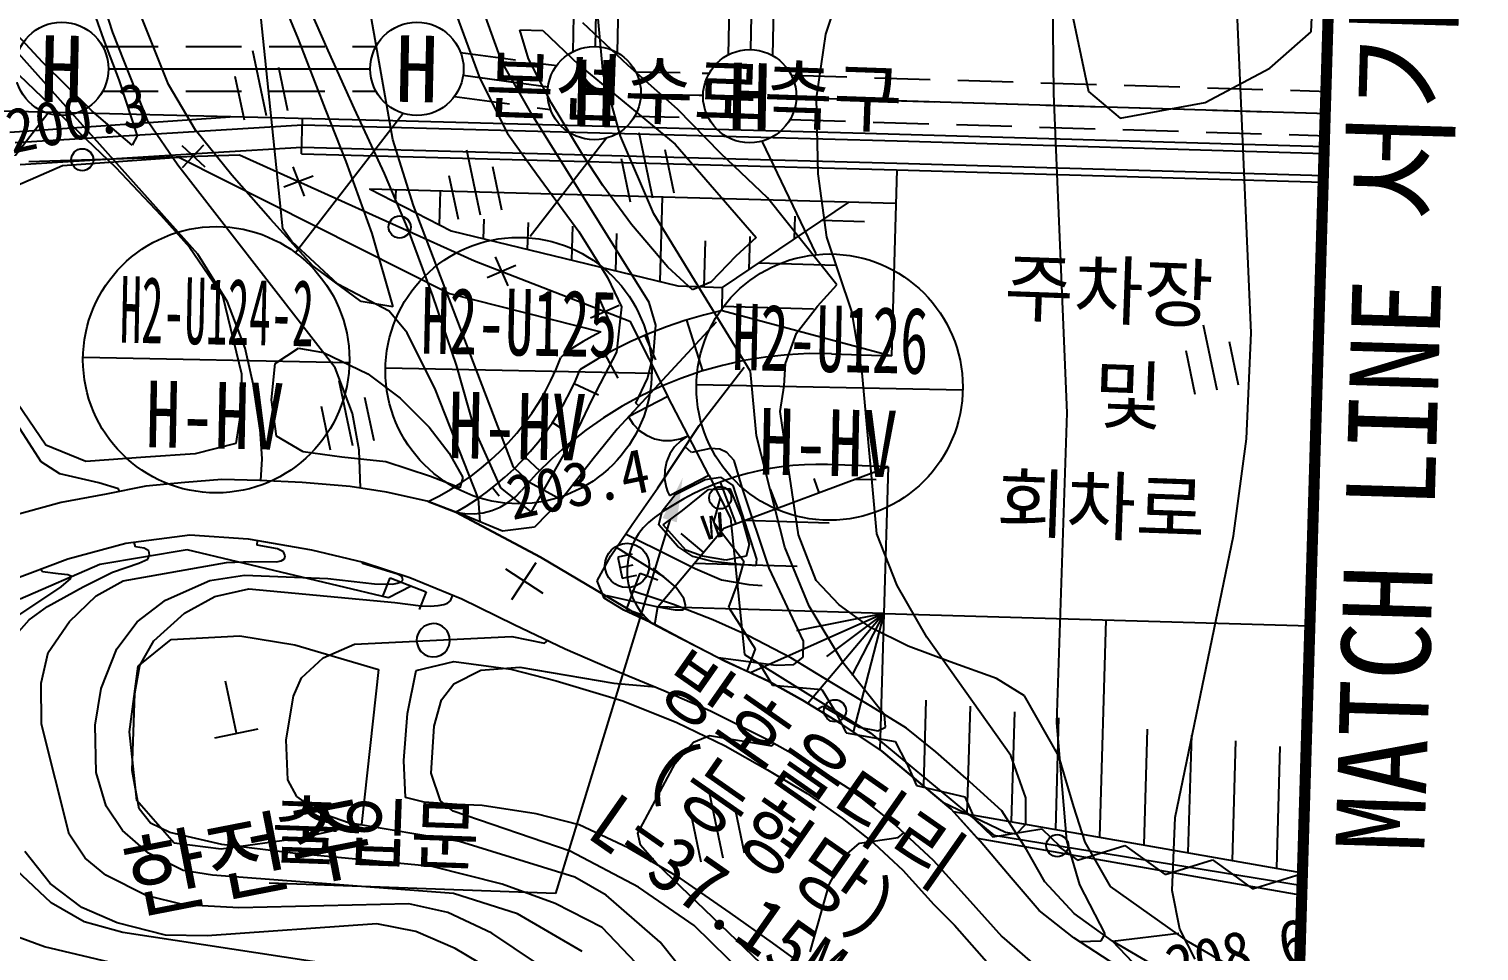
# Model space of a CAD drawing. Header units: millimetres. Extents: x 13158 to 13954, y 1103 to 1807.
# Drawn here: x 13839 to 13904.4, y 1426.3 to 1467.9 of the extents above; entities that cross this region are included whole.
import ezdxf
from ezdxf.enums import TextEntityAlignment as Align
from ezdxf.xclip import XClip

# ---------------------------------------------------------------- set-up
doc = ezdxf.new("R2010")
doc.units = ezdxf.units.MM
doc.header["$LTSCALE"] = 10
doc.header["$MEASUREMENT"] = 0
doc.header["$XCLIPFRAME"] = 2
doc.linetypes.add('A-CENTR01', pattern=[2, 1.25, -0.25, 0.25, -0.25])
doc.linetypes.add('HIDDEN', pattern=[0.375, 0.25, -0.125])
for name, color, linetype in [('TN-MACL', 6, 'A-CENTR01'), ('TN-TABL-LIN1', 4, 'Continuous'), ('TZ-BASE', 253, 'Continuous'), ('TZ-CABL', 4, 'Continuous')]:
    doc.layers.add(name, color=color, linetype=linetype)
doc.layers.add('TX-PAPR', color=2, linetype='Continuous', plot=False)
doc.styles.add('HANA', font='GulimChe.ttf')
doc.styles.get("Standard").update_dxf_attribs({"font": 'GulimChe.ttf'})
doc.linetypes.add('XXO_LINE', pattern='A,2.5,["X",Standard,S=1,R=0,X=-1,Y=-0.5],5,["X",Standard,S=1,R=0,X=-1,Y=-0.5],5,-0.5,[133,GulimChe.ttf,S=0.5,R=0,X=-0.5,Y=0],-0.5,2.5', length=16)
doc.linetypes.add('ZIGZAG', pattern='A,0.0001,-0.2,[131,ltypeshp.shx,S=0.2,R=0,X=-0.2,Y=0],-0.4,[131,ltypeshp.shx,S=0.2,R=180,X=0.2,Y=0],-0.2', length=0.8001)

# ---------------------------------------------------------------- blocks, each defined once
blk = doc.blocks.new('JD-SFSG5YJF567')
at = {"layer": 'TZ-BASE'}
for p, q in [((577.255, -1.923, -48), (582.156, 12.925, -48)), ((545.135, -1.841, -53), (541.919, 8.319, -53)), ((562.654, -3.166, -50), (560.33, 3.369, -50)), ((557.756, -6.662, -51), (556.042, 2.962, -51)), ((543.306, 1.814, -53.38), (544.722, -2.16, -53.38)), ((548.971, -11.835, -54), (537.694, 0.782, -54)), ((554.833, -2.65, -50.976), (553.33, 0.787, -50.976)), ((560.041, 0.533, -50.976), (561.67, -3.92, -50.976)), ((587.522, -4.609, -47), (587.47, 0.209, -47)), ((596.409, -15.375, -46), (595.726, 0.176, -46)), ((552.72, -0.275, -51.875), (553.49, -2.142, -51.875)), ((599.109, -1.818, -45.954), (599.182, -0.146, -45.954)), ((541.977, -3.174, -53.38), (539.854, -0.925, -53.38)), ((547.641, -4.181, -51.875), (546.387, -1.038, -51.875)), ((552.793, -10.684, -52), (551.767, -0.804, -52)), ((567.219, -3.697, -49), (567.003, -1.209, -49)), ((588.292, -0.727, -45.954), (589.076, -4.503, -45.954)), ((546.729, -5.867, -53), (545.135, -1.841, -53)), ((563.861, -3.029, -48.802), (563.464, -1.718, -48.802)), ((563.464, -1.718, -48.802), (564.509, -1.761, -48.802)), ((564.509, -1.761, -48.802), (566.125, -3.298, -48.802)), ((568.345, -3.331, -48.342), (566.3, -1.403, -48.342)), ((576.837, -4.804, -48), (577.255, -1.923, -48)), ((597.257, -3.45, -45.954), (599.109, -1.818, -45.954)), ((539.462, -2.382, -54.592), (541.933, -4.743, -54.592)), ((544.722, -2.16, -53.38), (545.414, -3.978, -53.38)), ((553.49, -2.142, -51.875), (554.701, -5.301, -51.875)), ((544.208, -5.39, -53.38), (541.977, -3.174, -53.38)), ((551.427, -2.648, -52.125), (552.043, -5.584, -52.125)), ((556.023, -5.283, -50.976), (554.833, -2.65, -50.976)), ((564.03, -5.556, -50), (562.654, -3.166, -50)), ((564.893, -5.021, -48.802), (563.861, -3.029, -48.802)), ((541.908, -21.191, -55), (530.602, -3.623, -55)), ((551.064, -5.79, -52.125), (550.653, -3.832, -52.125)), ((553.022, -5.379, -52.125), (552.611, -3.421, -52.125)), ((566.125, -3.298, -48.802), (570.467, -6.881, -48.802)), ((568.006, -6.513, -49), (567.219, -3.697, -49)), ((570.575, -5.296, -48.342), (568.345, -3.331, -48.342)), ((594.341, -4.995, -45.954), (597.257, -3.45, -45.954)), ((545.414, -3.978, -53.38), (546.235, -6.499, -53.38)), ((548.856, -6.251, -51.875), (547.641, -4.181, -51.875)), ((561.67, -3.92, -50.976), (562.916, -6.391, -50.976)), ((589.076, -4.503, -45.954), (590.508, -5.71, -45.954)), ((541.933, -4.743, -54.592), (545.261, -7.908, -54.592)), ((566.298, -7.338, -48.802), (564.893, -5.021, -48.802)), ((576.903, -8.215, -48), (576.837, -4.804, -48)), ((588.127, -18.983, -47), (587.522, -4.609, -47)), ((590.508, -5.71, -45.954), (594.341, -4.995, -45.954)), ((540.502, -6.338), (550.421, -5.637)), ((546.012, -6.921, -53.38), (544.208, -5.39, -53.38)), ((548.068, -7.824, -53), (546.729, -5.867, -53)), ((553.643, -7.304), (553.683, -5.719, -255)), ((554.701, -5.301, -51.875), (555.64, -7.664, -51.875)), ((557.378, -8.204, -50.976), (556.023, -5.283, -50.976)), ((569.302, -14.009, -50), (564.03, -5.556, -50)), ((572.529, -7.3, -48.342), (570.575, -5.296, -48.342)), ((540.746, -6.801), (553.676, -6.005)), ((546.235, -6.499, -53.38), (546.012, -6.921, -53.38)), ((550.494, -8.272, -51.875), (548.856, -6.251, -51.875)), ((553.676, -6.005), (580.472, -6.73)), ((562.916, -6.391, -50.976), (564.214, -8.216, -50.976)), ((569.501, -10.021, -49), (568.006, -6.513, -49)), ((568.824, -6.352, -49.471), (569.44, -9.288, -49.471)), ((548.244, -6.933), (549.276, -7.9)), ((548.277, -7.932), (549.244, -6.901)), ((549.647, -7.254, -255), (553.651, -7.008, -255)), ((553.651, -7.004), (580.444, -7.73)), ((558.686, -9.643, -51), (557.756, -6.662, -51)), ((561.065, -7.125, -50.913), (561.681, -10.061, -50.913)), ((570.419, -9.083, -49.471), (570.008, -7.126, -49.471)), ((570.467, -6.881, -48.802), (574.109, -11.078, -48.802)), ((580.472, -6.73), (599.691, -7.289)), ((518.578, -18.448), (542.866, -7.834)), ((518.578, -18.448), (542.866, -7.834)), ((540.972, -7.788), (549.647, -7.254)), ((542.866, -7.834), (548.112, -7.463)), ((542.866, -7.834), (548.112, -7.463)), ((555.149, -16.957, -53), (548.068, -7.824, -53)), ((548.112, -7.463), (560.296, -13.607)), ((548.112, -7.463), (560.296, -13.607)), ((553.643, -7.304), (580.436, -8.03)), ((555.64, -7.664, -51.875), (556.801, -10.904, -51.875)), ((567.212, -8.733, -48.802), (566.298, -7.338, -48.802)), ((568.461, -9.494, -49.471), (568.05, -7.536, -49.471)), ((574.632, -9.296, -48.342), (572.529, -7.3, -48.342)), ((580.444, -7.73), (599.661, -8.289)), ((545.261, -7.908, -54.592), (547.307, -10.068, -54.592)), ((552.241, -10.26, -51.875), (550.494, -8.272, -51.875)), ((552.838, -8.802), (554.161, -8.303)), ((553.25, -7.891), (553.749, -9.214)), ((558.451, -10.745, -50.976), (557.378, -8.204, -50.976)), ((560.703, -10.266, -50.913), (560.292, -8.309, -50.913)), ((562.66, -9.855, -50.913), (562.249, -7.898, -50.913)), ((564.214, -8.216, -50.976), (566.121, -10.805, -50.976)), ((577.298, -11.06, -48), (576.903, -8.215, -48)), ((580.451, -8.03, -255), (580.207, -16.416, -255)), ((580.436, -8.03), (599.652, -8.589)), ((556.702, -8.888), (580.394, -9.529)), ((556.702, -8.888, -255), (560.373, -10.788, -255)), ((557.877, -9.496), (557.893, -8.92)), ((559.85, -10.517), (559.892, -8.974)), ((568.495, -10.494, -48.802), (567.212, -8.733, -48.802)), ((563.178, -21.429, -51), (558.686, -9.643, -51)), ((569.785, -13.069), (569.888, -9.245)), ((572.605, -13.334, -179.124), (578.317, -9.473, -234.359)), ((577.751, -13.221, -48.342), (574.632, -9.296, -48.342)), ((580.394, -9.529), (580.408, -9.53)), ((547.307, -10.068, -54.592), (548.595, -11.514, -54.592)), ((554.145, -12.365, -51.875), (552.241, -10.26, -51.875)), ((561.834, -11.142), (561.858, -10.249)), ((563.822, -11.624), (563.854, -10.409)), ((573.86, -17.124, -49), (569.501, -10.021, -49)), ((575.839, -11.148), (575.867, -10.12)), ((578.986, -10.378, -255), (577.061, -10.322, -255)), ((553.205, -11.26, -52), (552.793, -10.684, -52)), ((556.801, -10.904, -51.875), (557.749, -14.211, -51.875)), ((559.551, -13.708, -50.976), (558.451, -10.745, -50.976)), ((560.373, -10.788, -255), (570.582, -13.262, -255)), ((565.809, -12.105), (565.851, -10.57)), ((566.121, -10.805, -50.976), (567.419, -12.881, -50.976)), ((567.797, -12.587), (567.842, -10.908)), ((570.142, -12.412, -48.802), (568.495, -10.494, -48.802)), ((574.109, -11.078, -48.802), (573.201, -11.927, -48.802)), ((573.801, -12.525), (573.841, -11.032)), ((578.424, -14.412, -48), (577.298, -11.06, -48)), ((548.595, -11.514, -54.592), (550.074, -13.69, -54.592)), ((555.265, -13.185, -52), (553.205, -11.26, -52)), ((571.779, -13.305), (571.835, -11.229)), ((550.3, -13.974, -54), (548.971, -11.835, -54)), ((556.322, -13.969, -51.875), (554.145, -12.365, -51.875)), ((561.992, -12.891), (563.286, -12.322)), ((562.354, -11.959), (562.924, -13.254)), ((573.201, -11.927, -48.802), (572.079, -13.093, -48.802)), ((577.707, -12.342, -255), (574.222, -12.24, -255)), ((567.419, -12.881, -50.976), (568.045, -14.212, -50.976)), ((571.253, -13.446, -48.802), (570.142, -12.412, -48.802)), ((550.074, -13.69, -54.592), (550.939, -17.221, -54.592)), ((557.589, -14.405, -52), (555.265, -13.185, -52)), ((560.617, -16.836, -50.976), (559.551, -13.708, -50.976)), ((560.296, -13.607), (567.124, -15.328)), ((560.296, -13.607), (567.124, -15.328)), ((570.582, -13.262, -255), (572.605, -13.334, -255)), ((572.079, -13.093, -48.802), (571.253, -13.446, -48.802)), ((572.59, -14.378, -255), (572.605, -13.334, -179.124)), ((576.877, -14.177, -48.342), (577.751, -13.221, -48.342)), ((551.101, -16.064, -54), (550.3, -13.974, -54)), ((557.749, -14.211, -51.875), (556.322, -13.969, -51.875)), ((566.652, -14.703), (567.947, -14.133)), ((567.015, -13.771), (567.584, -15.065)), ((568.045, -14.212, -50.976), (567.816, -16.248, -50.976)), ((569.595, -15.032, -50), (569.302, -14.009, -50)), ((576.69, -14.313, -255), (572.593, -14.194, -255)), ((575.938, -15.4, -48.342), (576.877, -14.177, -48.342)), ((558.391, -15.374, -52), (557.589, -14.405, -52)), ((572.311, -14.902, -60.565), (567.85, -19.719, -60.565)), ((570.983, -14.804, -255), (571.695, -17.096, -255)), ((572.59, -14.378, -255), (580.207, -16.416, -255)), ((578.882, -17.18, -48), (578.424, -14.412, -48)), ((594.248, -15.01, -44.915), (594.864, -17.946, -44.915)), ((559.678, -17.944, -52), (558.391, -15.374, -52)), ((569.106, -15.492, -255), (569.575, -16.597, -255)), ((569.491, -16.364, -50), (569.595, -15.032, -50)), ((575.428, -16.764, -48.342), (575.938, -15.4, -48.342)), ((596.205, -20.16, -46), (596.409, -15.375, -46)), ((551.708, -18.814, -54), (551.101, -16.064, -54)), ((552.445, -16.756, -51.979), (553.508, -16.067, -51.979)), ((553.508, -16.067, -51.979), (554.624, -16.263, -51.979)), ((554.624, -16.263, -51.979), (556.623, -17.223, -51.979)), ((565.55, -16.249), (565.322, -16.482)), ((565.55, -16.249), (565.322, -16.482)), ((567.816, -16.248, -50.976), (566.719, -18.381, -50.976)), ((577.507, -16.32, -255), (580.207, -16.416, -255)), ((593.885, -18.152, -44.915), (593.474, -16.194, -44.915)), ((595.843, -17.741, -44.915), (595.432, -15.783, -44.915)), ((552.29, -18.401, -51.979), (552.445, -16.756, -51.979)), ((555.94, -19.02, -53), (555.149, -16.957, -53)), ((561.449, -19.755, -50.976), (560.617, -16.836, -50.976)), ((567.308, -16.365, -255), (567.885, -17.417, -255)), ((569.215, -17.439, -50), (569.491, -16.364, -50)), ((571.553, -19.559, -255), (573.575, -16.932, -255)), ((575.368, -17.765, -48.342), (575.428, -16.764, -48.342)), ((550.939, -17.221, -54.592), (550.95, -18.627, -54.592)), ((555.31, -17.519, -53.338), (555.927, -20.455, -53.338)), ((556.623, -17.223, -51.979), (558.084, -18.327, -51.979)), ((566.182, -17.033, -255), (566.185, -17.03, -255)), ((568.687, -18.547, -50), (569.215, -17.439, -50)), ((574.128, -20.019, -49), (573.86, -17.124, -49)), ((579.546, -24.436, -48), (578.882, -17.18, -48)), ((542.12, -20.445, -54.592), (540.585, -18.181, -54.592)), ((561.604, -22.86, -52), (559.678, -17.944, -52)), ((565.912, -17.668, -255), (567.008, -18.17, -255)), ((570.13, -18.242), (568.358, -19.169)), ((571.983, -21.787), (570.13, -18.242)), ((575.189, -18.925, -48.342), (575.368, -17.765, -48.342)), ((550.95, -18.627, -54.592), (550.683, -20.366, -54.592)), ((551.861, -21.061, -54), (551.708, -18.814, -54)), ((552.513, -20.034, -51.979), (552.29, -18.401, -51.979)), ((554.948, -20.66, -53.338), (554.537, -18.703, -53.338)), ((556.905, -20.249, -53.338), (556.494, -18.292, -53.338)), ((558.084, -18.327, -51.979), (559.383, -19.629, -51.979)), ((566.719, -18.381, -50.976), (566.09, -19.672, -50.976)), ((568.823, -18.668, -50), (568.687, -18.547, -50)), ((575.445, -20.665, -48.342), (575.189, -18.925, -48.342)), ((556.236, -20.66, -53), (555.94, -19.02, -53)), ((564.941, -19.414, -255), (565.466, -19.763, -255)), ((569.688, -22.364, -255), (571.553, -19.559, -255)), ((587.655, -32.946, -47), (588.127, -18.983, -47)), ((553.714, -20.739, -51.979), (552.513, -20.034, -51.979)), ((559.383, -19.629, -51.979), (560.294, -20.794, -51.979)), ((562.619, -22.368, -50.976), (561.449, -19.755, -50.976)), ((566.09, -19.672, -50.976), (565.645, -20.496, -50.976)), ((567.85, -19.719, -60.565), (566.776, -21.057, -60.565)), ((575.4, -25.039, -49), (574.128, -20.019, -49)), ((595.613, -24.523, -46), (596.205, -20.16, -46)), ((543.928, -21.179, -54.592), (542.12, -20.445, -54.592)), ((548.842, -20.825, -54.592), (546.606, -20.977, -54.592)), ((550.683, -20.366, -54.592), (548.842, -20.825, -54.592)), ((555.456, -20.987, -51.979), (553.714, -20.739, -51.979)), ((556.286, -22.376, -53), (556.236, -20.66, -53)), ((560.294, -20.794, -51.979), (560.897, -21.891, -51.979)), ((565.645, -20.496, -50.976), (563.979, -23.443, -50.976)), ((571.199, -20.774, -50), (570.914, -20.521, -50)), ((571.709, -20.667, -50), (571.199, -20.774, -50)), ((572.064, -20.593, -50), (571.709, -20.667, -50)), ((572.471, -20.626, -50), (572.064, -20.593, -50)), ((572.796, -20.765, -50), (572.471, -20.626, -50)), ((573.124, -21.125, -50), (572.796, -20.765, -50)), ((576.014, -24.487, -48.342), (575.445, -20.665, -48.342)), ((542.749, -21.734, -55), (541.908, -21.191, -55)), ((546.606, -20.977, -54.592), (543.928, -21.179, -54.592)), ((551.807, -22.038, -54), (551.861, -21.061, -54)), ((557.431, -21.189, -51.979), (555.456, -20.987, -51.979)), ((559.453, -21.857, -51.979), (557.431, -21.189, -51.979)), ((563.906, -22.121, -51), (563.178, -21.429, -51)), ((563.708, -20.987, -255), (564.36, -21.587, -255)), ((566.776, -21.057, -60.565), (565.325, -22.91, -60.565)), ((572.662, -24.182, -255), (580.062, -21.414, -255)), ((573.485, -22.353, -50), (573.124, -21.125, -50)), ((580.062, -21.414, -255), (577.329, -21.317, -255)), ((580.062, -21.414, -255), (579.87, -28.022, -255)), ((544.503, -22.13, -55), (542.749, -21.734, -55)), ((545.4, -22.403, -55), (544.503, -22.13, -55)), ((548.38, -22.116, -60.565), (546.626, -22.288, -60.565)), ((550.049, -21.98, -60.565), (548.38, -22.116, -60.565)), ((551.764, -22.036, -60.565), (550.049, -21.98, -60.565)), ((553.664, -22.128, -60.565), (551.764, -22.036, -60.565)), ((555.832, -22.305, -60.565), (553.664, -22.128, -60.565)), ((560.774, -22.363, -51.979), (559.453, -21.857, -51.979)), ((560.897, -21.891, -51.979), (560.774, -22.363, -51.979)), ((565.325, -22.91, -51), (563.906, -22.121, -51)), ((570.211, -22.714), (571.983, -21.787)), ((570.46, -22.661, -51), (571.819, -21.981, -51)), ((571.819, -21.981, -51), (572.504, -21.884, -51)), ((572.492, -22.106, -255), (573.194, -23.983, -255)), ((572.504, -21.884, -51), (573.063, -22.251, -51)), ((576.704, -21.949, -255), (576.941, -22.582, -255)), ((579.518, -22.009, -255), (578.547, -21.981, -255)), ((544.835, -22.646, -60.565), (542.812, -23.026, -60.565)), ((546.626, -22.288, -60.565), (544.835, -22.646, -60.565)), ((545.435, -22.526, -55), (545.4, -22.403, -55)), ((557.467, -22.563, -60.565), (555.832, -22.305, -60.565)), ((559.3, -22.965, -60.565), (557.467, -22.563, -60.565)), ((562.243, -22.346, -255), (562.538, -22.719, -255)), ((563.979, -23.443, -50.976), (562.619, -22.368, -50.976)), ((568.527, -24.01, -255), (569.688, -22.364, -255)), ((569.874, -23.41, -51), (570.46, -22.661, -51)), ((570.799, -23.39, -51.248), (571.967, -22.438, -51.248)), ((571.967, -22.438, -51.248), (572.935, -22.391, -51.248)), ((572.495, -22.812), (572.195, -23.889)), ((572.935, -22.391, -51.248), (573.46, -23.67, -51.248)), ((573.063, -22.251, -51), (574.123, -25.57, -51)), ((574.697, -25.988, -50), (573.485, -22.353, -50)), ((574.744, -22.418, -255), (575.068, -23.282, -255)), ((542.812, -23.026, -60.565), (540.344, -23.706, -60.565)), ((561.029, -23.63, -60.565), (559.3, -22.965, -60.565)), ((559.335, -22.979), (560.584, -23.459)), ((559.335, -22.979), (560.584, -23.459)), ((560.584, -23.459), (564.393, -25.49)), ((560.584, -23.459), (564.393, -25.49)), ((564.393, -25.49, -255), (560.584, -23.459, -255)), ((561.686, -23.899, -52), (561.604, -22.86, -52)), ((565.325, -22.91, -60.565), (564.134, -24.134, -60.565)), ((569.73, -24.026, -51), (569.874, -23.41, -51)), ((569.928, -24.033, -51.248), (570.799, -23.39, -51.248)), ((562.693, -24.311, -60.565), (561.029, -23.63, -60.565)), ((564.134, -24.134, -60.565), (562.693, -24.311, -60.565)), ((570.219, -23.82), (565.082, -40.643)), ((567.574, -25.422, -255), (568.527, -24.01, -255)), ((570.58, -25.001, -51), (569.73, -24.026, -51)), ((570.948, -25.164, -51.248), (569.928, -24.033, -51.248)), ((572.195, -23.889), (573.557, -25.662)), ((573.46, -23.67, -51.248), (573.799, -24.914, -51.248)), ((577.399, -23.948, -255), (573.584, -23.837, -255)), ((545.725, -24.857, -38.01), (548.607, -24.484, -38.01)), ((546.159, -25.019, -55), (546.098, -24.809, -55)), ((548.607, -24.484, -38.01), (551.236, -24.656, -38.01)), ((551.236, -24.656, -38.01), (554.088, -25.162, -38.01)), ((551.646, -24.944, -54), (551.658, -24.731, -54)), ((568.235, -24.442, -50.474), (570.315, -25.469, -50.474)), ((569.688, -27.726, -255), (572.662, -24.182, -255)), ((570.726, -24.426, -255), (571.742, -25.279, -255)), ((576.812, -26.544, -48.342), (576.014, -24.487, -48.342)), ((580.458, -26.764, -48), (579.546, -24.436, -48)), ((592.991, -37.225, -46), (595.613, -24.523, -46)), ((543.108, -25.567, -38.01), (545.725, -24.857, -38.01)), ((548.489, -25.158, -255), (544.555, -25.822, -255)), ((546.544, -25.078, -55), (546.159, -25.019, -55)), ((546.756, -25.197, -55), (546.544, -25.078, -55)), ((546.719, -25.577, -55), (546.793, -25.375, -55)), ((546.793, -25.375, -55), (546.756, -25.197, -55)), ((557.551, -27.323, -255), (548.489, -25.158, -255)), ((552.556, -25.107, -54), (551.646, -24.944, -54)), ((552.823, -25.253, -54), (552.556, -25.107, -54)), ((552.893, -25.424, -54), (552.823, -25.253, -54)), ((552.871, -25.563, -54), (552.893, -25.424, -54)), ((554.088, -25.162, -38.01), (556.414, -25.707, -38.01)), ((566.957, -26.546, -255), (567.574, -25.422, -255)), ((569.956, -26.367, -51), (567.825, -25.049, -51)), ((568.535, -25.353, -50.558), (567.885, -25.49, -50.558)), ((570.315, -25.469, -50.474), (571.362, -25.995, -50.474)), ((571.264, -25.464, -51), (570.58, -25.001, -51)), ((571.701, -25.435, -51.248), (570.948, -25.164, -51.248)), ((572.151, -25.688, -51), (571.264, -25.464, -51)), ((572.755, -25.626, -51.248), (571.701, -25.435, -51.248)), ((573.671, -25.449, -51.248), (572.755, -25.626, -51.248)), ((573.799, -24.914, -51.248), (573.671, -25.449, -51.248)), ((576.494, -27.691, -49), (575.4, -25.039, -49)), ((540.49, -26.549, -38.01), (543.108, -25.567, -38.01)), ((544.555, -25.822, -255), (540.968, -27.375, -255)), ((541.966, -26.155, -56), (541.883, -26.026, -56)), ((545.117, -26.17, -55), (546.313, -25.756, -55)), ((545.609, -26.554, -54), (550.26, -25.728, -54)), ((546.313, -25.756, -55), (546.719, -25.577, -55)), ((550.26, -25.728, -54), (551.397, -25.687, -54)), ((551.397, -25.687, -54), (552.51, -25.69, -54)), ((552.51, -25.69, -54), (552.72, -25.645, -54)), ((552.72, -25.645, -54), (552.871, -25.563, -54)), ((556.387, -25.769, -53), (556.385, -25.701, -53)), ((557.954, -26.249, -53), (556.387, -25.769, -53)), ((556.414, -25.707, -38.01), (558.517, -26.403, -38.01)), ((562.824, -26.016, -51.585), (564.499, -27.11, -51.585)), ((563.115, -27.4, -51.585), (564.208, -25.726, -51.585)), ((564.393, -25.49), (569.41, -28.457)), ((564.393, -25.49), (569.41, -28.457)), ((569.41, -28.457, -255), (564.393, -25.49, -255)), ((567.885, -25.49, -50.558), (568.083, -26.432, -50.558)), ((568.553, -25.842, -50.558), (567.984, -25.961, -50.558)), ((569.46, -25.975, -255), (570.456, -26.811, -255)), ((575.962, -25.907, -255), (571.327, -25.773, -255)), ((571.362, -25.995, -50.474), (572.558, -26.511, -50.474)), ((573.091, -25.784, -51), (572.151, -25.688, -51)), ((574.097, -25.883, -51), (573.091, -25.784, -51)), ((573.557, -25.662), (573.256, -26.739)), ((574.123, -25.57, -51), (574.097, -25.883, -51)), ((576.239, -29.268, -50), (574.697, -25.988, -50)), ((542.683, -26.238, -56), (541.966, -26.155, -56)), ((543.113, -26.288, -56), (542.683, -26.238, -56)), ((542.805, -26.819, -56), (543.24, -26.448, -56)), ((543.266, -26.349, -56), (543.113, -26.288, -56)), ((543.24, -26.448, -56), (543.266, -26.349, -56)), ((543.808, -26.818, -55), (545.117, -26.17, -55)), ((544.392, -27.224, -54), (545.609, -26.554, -54)), ((547.514, -27.43, -53), (549.513, -26.532, -53)), ((549.513, -26.532, -53), (551.067, -26.292, -53)), ((551.067, -26.292, -53), (554.828, -26.45, -53)), ((554.828, -26.45, -53), (556.917, -26.686, -53)), ((556.917, -26.686, -53), (557.745, -26.697, -53)), ((557.318, -27.216, -255), (557.629, -26.421, -255)), ((557.629, -26.421, -255), (559.251, -27.055, -255)), ((557.745, -26.697, -53), (557.939, -26.657, -53)), ((557.939, -26.657, -53), (558.129, -26.6, -53)), ((558.107, -26.335, -53), (557.954, -26.249, -53)), ((558.179, -26.438, -53), (558.107, -26.335, -53)), ((558.129, -26.6, -53), (558.196, -26.518, -53)), ((558.196, -26.518, -53), (558.179, -26.438, -53)), ((558.517, -26.403, -38.01), (560.85, -27.37, -38.01)), ((567.271, -27.327, -255), (566.957, -26.546, -255)), ((568.083, -26.432, -50.558), (568.733, -26.296, -50.558)), ((568.281, -27.84, -255), (568.887, -26.206, -255)), ((568.887, -26.206, -255), (569.687, -26.503, -255)), ((570.506, -26.858, -51), (569.956, -26.367, -51)), ((572.558, -26.511, -50.474), (573.778, -26.716, -50.474)), ((573.261, -26.688), (572.868, -27.734)), ((573.778, -26.716, -50.474), (574.382, -26.765, -50.474)), ((577.856, -27.636, -48.342), (576.812, -26.544, -48.342)), ((581.797, -29.087, -48), (580.458, -26.764, -48)), ((540.456, -28.408, -56), (542.805, -26.819, -56)), ((542.2, -27.715, -55), (543.808, -26.818, -55)), ((543.191, -28.381, -54), (544.392, -27.224, -54)), ((548.366, -28.017, -52), (549.731, -27.259, -52)), ((549.731, -27.259, -52), (551.262, -26.917, -52)), ((551.262, -26.917, -52), (557.843, -27.522, -52)), ((558.58, -26.793, -255), (557.551, -27.323, -255)), ((559.251, -27.055, -255), (558.94, -27.85, -255)), ((560.347, -27.449, -52), (560.382, -27.374, -52)), ((560.382, -27.374, -52), (560.45, -27.204, -52)), ((560.85, -27.37, -38.01), (563.21, -28.526, -38.01)), ((567.264, -27.308, -51), (567.382, -27.217, -51)), ((568.149, -27.88, -255), (567.271, -27.327, -255)), ((567.382, -27.217, -51), (569.681, -27.727, -51)), ((570.391, -27.615, -255), (568.513, -27, -255)), ((570.86, -27.346, -51), (570.506, -26.858, -51)), ((570.937, -27.641, -51), (570.86, -27.346, -51)), ((541.372, -28.318, -55), (542.2, -27.715, -55)), ((546.234, -28.4, -53), (547.514, -27.43, -53)), ((546.992, -29.263, -52), (548.366, -28.017, -52)), ((557.843, -27.522, -52), (559.013, -27.678, -52)), ((559.013, -27.678, -52), (559.437, -27.69, -52)), ((559.437, -27.69, -52), (559.786, -27.668, -52)), ((559.786, -27.668, -52), (560.044, -27.613, -52)), ((560.044, -27.613, -52), (560.218, -27.56, -52)), ((560.218, -27.56, -52), (560.347, -27.449, -52)), ((569.544, -28.518, -255), (568.149, -27.88, -255)), ((569.082, -28.136, -255), (568.281, -27.84, -255)), ((569.544, -28.518, -255), (569.688, -27.726, -255)), ((569.681, -27.727, -51), (570.464, -27.859, -51)), ((579.87, -28.022, -255), (569.688, -27.726, -255)), ((572.159, -28.303, -255), (570.391, -27.615, -255)), ((570.464, -27.859, -51), (570.791, -27.864, -51)), ((570.791, -27.864, -51), (570.921, -27.778, -51)), ((570.921, -27.778, -51), (570.937, -27.641, -51)), ((572.868, -27.734), (574.07, -29.62)), ((579.87, -28.022, -255), (573.866, -30.701, -255)), ((579.87, -28.022, -255), (575.927, -28.802, -255)), ((579.87, -28.022, -255), (576.439, -32.076, -255)), ((578.056, -30.296, -49), (576.494, -27.691, -49)), ((579.87, -28.022, -255), (577.286, -29.962, -255)), ((579.261, -28.652, -48.342), (577.856, -27.636, -48.342)), ((579.87, -28.022, -255), (578.425, -30.812, -255)), ((579.87, -28.022, -255), (578.486, -33.366, -255)), ((579.87, -28.022, -255), (579.691, -34.173, -255)), ((579.87, -28.022, -255), (599.052, -28.58, -255)), ((539.866, -30.003, -55), (541.372, -28.318, -55)), ((542.231, -29.787, -54), (543.191, -28.381, -54)), ((545.32, -29.619, -53), (546.234, -28.4, -53)), ((563.21, -28.526, -38.01), (565.512, -29.616, -38.01)), ((569.41, -28.457), (570.338, -28.94)), ((569.41, -28.457), (570.338, -28.94)), ((571.133, -29.361, -255), (569.544, -28.518, -255)), ((573.737, -29.019, -255), (572.159, -28.303, -255)), ((580.953, -29.503, -48.342), (579.261, -28.652, -48.342)), ((589.866, -28.313, -255), (589.581, -38.101, -255)), ((546.279, -30.397, -50.845), (547.761, -29.196, -50.845)), ((546.358, -30.371, -52), (546.992, -29.263, -52)), ((547.761, -29.196, -50.845), (550.858, -29.03, -50.845)), ((550.858, -29.03, -50.845), (553.341, -29.442, -50.845)), ((556.029, -29.4, -51), (563.116, -29.066, -51)), ((563.116, -29.066, -51), (564.588, -29.359, -51)), ((564.588, -29.359, -51), (564.733, -29.247, -51)), ((570.338, -28.94), (572.396, -30.014)), ((570.338, -28.94), (572.396, -30.014)), ((572.722, -30.183, -255), (571.133, -29.361, -255)), ((575.669, -30.016, -255), (573.737, -29.019, -255)), ((576.23, -29.995, -50), (576.239, -29.268, -50)), ((585.582, -34.423, -48), (581.797, -29.087, -48)), ((541.913, -31.16, -54), (542.231, -29.787, -54)), ((544.606, -31.405, -53), (545.32, -29.619, -53)), ((553.341, -29.442, -50.845), (557.11, -30.546, -50.845)), ((553.642, -30.923, -51), (554.617, -30.02, -51)), ((554.617, -30.02, -51), (556.029, -29.4, -51)), ((565.512, -29.616, -38.01), (567.517, -30.492, -38.01)), ((572.396, -30.014), (574.663, -31.074)), ((572.396, -30.014), (574.663, -31.074)), ((572.396, -30.014, -50), (575.017, -30.351, -50)), ((574.07, -29.62), (573.676, -30.666)), ((577.447, -31.105, -255), (575.669, -30.016, -255)), ((575.81, -30.324, -50), (576.23, -29.995, -50)), ((582.846, -30.202, -48.342), (580.953, -29.503, -48.342)), ((545.891, -33.365, -50.845), (546.279, -30.397, -50.845)), ((546.133, -31.63, -52), (546.358, -30.371, -52)), ((557.11, -30.546, -50.845), (556.331, -37.529, -50.845)), ((558.415, -32.531, -47.318), (558.803, -30.591, -47.318)), ((558.803, -30.591, -47.318), (560.494, -30.184, -47.318)), ((560.494, -30.184, -47.318), (563.065, -30.54, -47.318)), ((560.502, -31.193, -50), (561.719, -30.579, -50)), ((561.719, -30.579, -50), (563.472, -30.437, -50)), ((563.065, -30.54, -47.318), (565.099, -31.063, -47.318)), ((563.472, -30.437, -50), (567.696, -31.16, -50)), ((567.517, -30.492, -38.01), (569.952, -31.488, -38.01)), ((574.663, -31.074, -255), (572.722, -30.183, -255)), ((574.268, -30.296), (574.853, -31.249)), ((575.017, -30.351, -50), (575.81, -30.324, -50)), ((579.889, -32.586, -49), (578.056, -30.296, -49)), ((584.945, -30.96, -48.342), (582.846, -30.202, -48.342)), ((541.932, -33.011, -54), (541.913, -31.16, -54)), ((550.71, -33.422, -50.03), (550.217, -31.073, -50.03)), ((553.28, -31.743, -51), (553.642, -30.923, -51)), ((559.937, -31.916, -50), (560.502, -31.193, -50)), ((565.099, -31.063, -47.318), (568.108, -31.958, -47.318)), ((567.696, -31.16, -50), (569.58, -31.335, -50)), ((574.663, -31.074), (576.207, -31.934)), ((574.663, -31.074), (576.207, -31.934)), ((576.207, -31.934, -255), (574.663, -31.074, -255)), ((574.853, -31.249), (577.079, -31.456)), ((579.286, -32.198, -255), (577.447, -31.105, -255)), ((586.203, -31.735, -48.342), (584.945, -30.96, -48.342)), ((544.34, -33.057, -53), (544.606, -31.405, -53)), ((546.004, -35.103, -52), (546.133, -31.63, -52)), ((552.951, -33.717, -51), (553.28, -31.743, -51)), ((559.607, -33.1, -50), (559.937, -31.916, -50)), ((568.108, -31.958, -47.318), (570.545, -32.933, -47.318)), ((569.952, -31.488, -38.01), (572.058, -32.414, -38.01)), ((576.207, -31.934), (577.866, -32.95)), ((576.207, -31.934), (577.866, -32.95)), ((577.866, -32.95, -255), (576.207, -31.934, -255)), ((577.079, -31.456), (577.664, -32.409)), ((581.757, -31.938, -255), (581.645, -35.795, -255)), ((587.742, -34.46, -48.342), (586.203, -31.735, -48.342)), ((558.241, -34.656, -47.318), (558.415, -32.531, -47.318)), ((572.058, -32.414, -38.01), (574.535, -33.665, -38.01)), ((576.858, -32.333, -49), (577.117, -32.204, -49)), ((577.117, -32.204, -49), (578.746, -33.141, -49)), ((577.664, -32.409), (578.171, -33.406)), ((580.884, -33.188, -255), (579.286, -32.198, -255)), ((579.938, -33.144, -49), (579.889, -32.586, -49)), ((583.75, -32.199, -255), (583.609, -37.05, -255)), ((585.743, -32.459, -255), (585.6, -37.401, -255)), ((543.179, -37.963, -54), (541.932, -33.011, -54)), ((544.385, -35.184, -53), (544.34, -33.057, -53)), ((549.732, -33.627, -50.03), (551.689, -33.216, -50.03)), ((559.481, -35.216, -50), (559.607, -33.1, -50)), ((570.545, -32.933, -47.318), (572.724, -33.991, -47.318)), ((577.866, -32.95), (579.755, -34.216)), ((577.866, -32.95), (579.755, -34.216)), ((579.755, -34.216, -255), (577.866, -32.95, -255)), ((578.746, -33.141, -49), (579.592, -33.306, -49)), ((579.592, -33.306, -49), (579.938, -33.144, -49)), ((582.201, -34.26, -255), (580.884, -33.188, -255)), ((587.737, -32.72, -255), (587.59, -37.751, -255)), ((588.111, -38.261, -47), (587.655, -32.946, -47)), ((591.723, -33.241, -255), (591.572, -38.451, -255)), ((546.226, -36.454, -50.845), (545.891, -33.365, -50.845)), ((553.013, -35.516, -51), (552.951, -33.717, -51)), ((570.461, -34.784, -49), (571.29, -33.817, -49)), ((571.29, -33.817, -49), (572.016, -33.528, -49)), ((572.016, -33.528, -49), (574.827, -33.982, -49)), ((574.535, -33.665, -38.01), (576.441, -34.722, -38.01)), ((574.827, -33.982, -49), (574.94, -33.889, -49)), ((578.171, -33.406), (580.374, -33.791)), ((580.374, -33.791), (580.88, -34.787)), ((593.716, -33.502, -255), (593.562, -38.801, -255)), ((595.71, -33.763, -255), (595.553, -39.152, -255)), ((572.724, -33.991, -47.318), (574.628, -35.069, -47.318)), ((579.755, -34.216), (582.896, -36.842)), ((579.755, -34.216), (582.896, -36.842)), ((582.896, -36.842, -255), (579.755, -34.216, -255)), ((583.571, -35.463, -255), (582.201, -34.26, -255)), ((586.267, -36.329, -48), (585.582, -34.423, -48)), ((588.416, -36.739, -48.342), (587.742, -34.46, -48.342)), ((597.703, -34.024, -255), (597.543, -39.502, -255)), ((544.834, -36.708, -53), (544.385, -35.184, -53)), ((546.324, -36.828, -52), (546.004, -35.103, -52)), ((558.315, -36.318, -47.318), (558.241, -34.656, -47.318)), ((559.892, -36.473, -50), (559.481, -35.216, -50)), ((568.781, -37.919, -49), (570.461, -34.784, -49)), ((574.628, -35.069, -47.318), (576.407, -36.137, -47.318)), ((576.441, -34.722, -38.01), (578.454, -36.019, -38.01)), ((580.892, -34.756), (581.341, -35.779)), ((553.431, -36.269, -51), (553.013, -35.516, -51)), ((581.341, -35.779), (583.518, -36.289)), ((585.173, -36.914, -255), (583.571, -35.463, -255)), ((547.894, -38.373, -50.845), (546.226, -36.454, -50.845)), ((554.467, -37.012, -51), (553.431, -36.269, -51)), ((559.158, -36.534, -47.318), (558.315, -36.318, -47.318)), ((560.639, -36.634, -47.318), (559.158, -36.534, -47.318)), ((560.473, -36.931, -50), (559.892, -36.473, -50)), ((571.999, -36.096, -48.51), (572.615, -39.032, -48.51)), ((576.407, -36.137, -47.318), (577.994, -37.252, -47.318)), ((578.454, -36.019, -38.01), (580.384, -37.56, -38.01)), ((582.517, -36.525, -48), (582.523, -36.522, -48)), ((582.523, -36.522, -48), (585.344, -37.883, -48)), ((583.518, -36.289), (583.967, -37.313)), ((586.263, -37.525, -48), (586.267, -36.329, -48)), ((545.578, -37.806, -53), (544.834, -36.708, -53)), ((546.84, -37.477, -52), (546.324, -36.828, -52)), ((555.759, -37.465, -51), (554.467, -37.012, -51)), ((565.731, -38.728, -50), (560.473, -36.931, -50)), ((561.767, -36.684, -47.318), (560.639, -36.634, -47.318)), ((564.212, -37.051, -47.318), (561.767, -36.684, -47.318)), ((566.143, -37.543, -47.318), (564.212, -37.051, -47.318)), ((573.594, -38.826, -48.51), (573.183, -36.869, -48.51)), ((582.896, -36.842), (584.075, -38.148)), ((582.896, -36.842), (584.075, -38.148)), ((584.204, -38.291, -255), (582.896, -36.842, -255)), ((582.986, -36.941, -255), (598.718, -39.709, -255)), ((586.289, -38.662, -255), (585.173, -36.914, -255)), ((588.936, -38.333, -48.342), (588.416, -36.739, -48.342)), ((592.847, -40.509, -46), (592.991, -37.225, -46)), ((546.744, -38.818, -53), (545.578, -37.806, -53)), ((547.704, -37.889, -52), (546.84, -37.477, -52)), ((556.331, -37.529, -50.845), (553.511, -38.159, -50.845)), ((560.749, -38.298, -51), (555.759, -37.465, -51)), ((568.343, -38.582, -47.318), (566.143, -37.543, -47.318)), ((571.636, -39.237, -48.51), (571.225, -37.28, -48.51)), ((577.994, -37.252, -47.318), (579.432, -38.397, -47.318)), ((580.384, -37.56, -38.01), (582.079, -39.145, -38.01)), ((583.967, -37.313), (584.773, -38.088)), ((584.773, -38.088), (586.98, -37.728)), ((585.837, -37.948, -48), (586.263, -37.525, -48)), ((586.98, -37.728), (587.786, -38.503)), ((543.887, -39.046, -54), (543.179, -37.963, -54)), ((550.046, -38.437, -52), (547.704, -37.889, -52)), ((550.011, -38.65, -50.845), (547.894, -38.373, -50.845)), ((553.511, -38.159, -50.845), (550.011, -38.65, -50.845)), ((553.246, -38.82, -52), (550.046, -38.437, -52)), ((565.944, -39.904, -51), (560.749, -38.298, -51)), ((568.903, -38.468, -49), (568.781, -37.919, -49)), ((569.645, -39.303, -49), (568.903, -38.468, -49)), ((578.092, -38.961, -48), (578.773, -38.377, -48)), ((578.773, -38.377, -48), (580.514, -38.121, -48)), ((579.432, -38.397, -47.318), (580.718, -39.592, -47.318)), ((580.514, -38.121, -48), (580.76, -37.911, -48)), ((584.075, -38.148), (598.688, -40.719)), ((584.075, -38.148), (598.688, -40.719)), ((585.6, -39.935, -255), (584.204, -38.291, -255)), ((585.344, -37.883, -48), (585.837, -37.948, -48)), ((587.675, -38.485), (588.581, -39.14)), ((588.689, -40.259, -47), (588.111, -38.261, -47)), ((588.581, -39.14), (590.716, -38.476)), ((590.074, -40.334, -48.342), (588.936, -38.333, -48.342)), ((590.716, -38.476), (591.622, -39.13)), ((542.319, -40.189, -55), (541.172, -38.744, -55)), ((544.824, -39.814, -54), (543.887, -39.046, -54)), ((548.303, -39.606, -53), (546.744, -38.818, -53)), ((559.516, -39.422, -52), (553.246, -38.82, -52)), ((568.808, -40.354, -50), (565.731, -38.728, -50)), ((570.686, -39.948, -47.318), (568.343, -38.582, -47.318)), ((577.401, -40.242, -48), (578.092, -38.961, -48)), ((582.079, -39.145, -38.01), (583.619, -40.844, -38.01)), ((587.113, -40.113, -255), (586.289, -38.662, -255)), ((591.622, -39.13), (592.529, -39.785)), ((592.529, -39.785), (594.664, -39.121)), ((594.664, -39.121), (595.57, -39.775)), ((542.359, -41.065, -56), (540.792, -39.598, -56)), ((546.638, -40.732, -54), (544.824, -39.814, -54)), ((549.631, -39.82, -53), (548.303, -39.606, -53)), ((560.475, -40.65, -53), (549.631, -39.82, -53)), ((562.678, -40.228, -52), (559.516, -39.422, -52)), ((575.04, -44.491, -49), (569.645, -39.303, -49)), ((580.718, -39.592, -47.318), (582.123, -41.132, -47.318)), ((595.57, -39.775), (596.476, -40.43)), ((596.476, -40.43), (598.611, -39.766)), ((598.611, -39.766), (598.714, -39.84)), ((543.737, -41.27, -55), (542.319, -40.189, -55)), ((565.082, -40.643), (552.183, -40.184)), ((565.065, -41.092, -52), (562.678, -40.228, -52)), ((567.354, -40.712, -51), (565.944, -39.904, -51)), ((571.324, -42.091, -50), (568.808, -40.354, -50)), ((572.949, -41.517, -47.318), (570.686, -39.948, -47.318)), ((576.543, -43.271, -48), (577.401, -40.242, -48)), ((586.866, -41.402, -255), (585.6, -39.935, -255)), ((588.443, -41.542, -255), (587.113, -40.113, -255)), ((589.831, -42.455, -47), (588.689, -40.259, -47)), ((593.583, -42.821, -48.342), (590.074, -40.334, -48.342)), ((543.853, -41.914, -56), (542.359, -41.065, -56)), ((548.335, -41.159, -54), (546.638, -40.732, -54)), ((558.469, -41.115, -54), (550.81, -41.282, -54)), ((560.227, -41.493, -54), (558.469, -41.115, -54)), ((563.368, -41.557, -53), (560.475, -40.65, -53)), ((567.181, -42.17, -52), (565.065, -41.092, -52)), ((569.792, -42.84, -51), (567.354, -40.712, -51)), ((582.123, -41.132, -47.318), (583.053, -42.068, -47.318)), ((583.619, -40.844, -38.01), (585.175, -42.585, -38.01)), ((593.202, -42.257, -46), (592.847, -40.509, -46)), ((545.326, -41.962, -55), (543.737, -41.27, -55)), ((550.81, -41.282, -54), (548.335, -41.159, -54)), ((562.209, -42.436, -54), (560.227, -41.493, -54)), ((566.271, -43.25, -53), (563.368, -41.557, -53)), ((574.851, -42.867, -47.318), (572.949, -41.517, -47.318)), ((588.421, -42.64, -255), (586.866, -41.402, -255)), ((590.166, -42.794, -255), (588.443, -41.542, -255)), ((542.062, -43.053, -57), (540.139, -42.334, -57)), ((545.593, -42.405, -56), (543.853, -41.914, -56)), ((547.511, -42.515, -55), (545.326, -41.962, -55)), ((556.487, -44.071, -56), (545.593, -42.405, -56)), ((557.03, -42.016, -55), (549.389, -42.544, -55)), ((558.781, -42.349, -55), (557.03, -42.016, -55)), ((560.564, -43.114, -55), (558.781, -42.349, -55)), ((564.225, -43.789, -54), (562.209, -42.436, -54)), ((569.675, -44.796, -52), (567.181, -42.17, -52)), ((573.612, -44.345, -50), (571.324, -42.091, -50)), ((583.053, -42.068, -47.318), (585.798, -45.186, -47.318)), ((590.166, -42.794, -255), (593.144, -42.427, -255)), ((593.881, -43.601, -46), (593.202, -42.257, -46)), ((544.969, -43.73, -57), (542.062, -43.053, -57)), ((549.389, -42.544, -55), (547.511, -42.515, -55)), ((571.263, -44.679, -51), (569.792, -42.84, -51)), ((577.386, -44.71, -47.318), (574.851, -42.867, -47.318)), ((585.175, -42.585, -38.01), (586.781, -43.975, -38.01)), ((590.352, -43.909, -255), (588.421, -42.64, -255)), ((588.685, -42.813, -47), (589.655, -42.774, -47)), ((589.655, -42.774, -47), (589.831, -42.455, -47)), ((598.213, -47.498, -255), (590.166, -42.794, -255)), ((592.239, -44.963, -255), (590.166, -42.794, -255)), ((596.005, -44.236, -48.342), (593.583, -42.821, -48.342)), ((563.56, -44.903, -55), (560.564, -43.114, -55))]:
    blk.add_line(p, q, dxfattribs=at)
at = {"layer": 'TZ-BASE', "ltscale": 0.2}
for p, q in [((541.36, -7.657), (550.837, -7.349)), ((550.837, -7.349), (561.424, -12.134)), ((561.424, -12.134), (568.427, -14.856)), ((568.427, -14.856), (570.13, -18.242)), ((571.983, -21.787), (572.952, -23.726)), ((572.952, -23.726), (573.594, -29.877)), ((573.594, -29.877), (579.277, -33.412)), ((579.277, -33.412), (584.814, -38.018)), ((584.814, -38.018), (598.701, -40.287))]:
    blk.add_line(p, q, dxfattribs=at)
at = {"layer": 'TZ-BASE'}
for centre, radius in [((543.763, -7.579), 0.5), ((558.056, -10.612), 0.5), ((572.495, -22.812), 0.5), ((568.302, -25.86, -50.558), 1), ((577.664, -32.409), 0.5), ((587.675, -38.485), 0.5)]:
    blk.add_circle(centre, radius, dxfattribs=at)
for centre, radius, start, end in [((299.955, -9995.5), 9993, 88.2811259, 88.7554817), ((576.884, -33.809, -255), 19.9, 102.46144, 122.52268), ((576.884, -33.809), 20.9, 117.83832, 122.84046), ((576.884, -33.809), 20.9, 117.83832, 122.84046), ((576.884, -33.809, -255), 17.5, 87.96039, 139.65108), ((554.355, -12.383), 11.708, 295.17291, 339.50535), ((554.355, -12.383), 11.708, 295.17291, 339.50535), ((554.355, -12.383, -255), 12.708, 299.35146, 338.5318), ((570.13, -18.242), 2, 207.5982, 297.5982), ((571.983, -21.787), 2, 117.5982, 207.5982), ((576.884, -33.809, -255), 12.5, 87.96039, 126.02123), ((561.261, -20.536, -255), 3, 256.96796, 319.65108), ((571.297, -26.125, -255), 3, 126.02123, 231.00596), ((559.573, -29.233, -51), 0.75, 11.85467, 191.85467), ((559.573, -29.233, -51), 0.75, 191.85467, 11.85467)]:
    blk.add_arc(centre, radius, start, end, dxfattribs=at)
blk.add_solid([(569.9, -23.723), (570.803, -21.907), (570.538, -23.917)], dxfattribs=at)
at = {"layer": 'TZ-BASE', "style": 'HANA'}
for s, height, rotation, p in [('본선수로측구', 2.5, 357.96039, (561.858, -5.427)), ('200.3', 2, 11.85467, (540.585, -7.313, -54.678)), ('주차장', 2.5, 357.96039, (585.251, -14.552, -255)), ('및', 2.5, 357.96039, (589.265, -19.387, -255)), ('203.4', 2, 11.85467, (563.135, -23.82, -51.585)), ('회차로', 2.5, 357.96039, (584.905, -24.26, -255)), ('w', 1.5, 11.85467, (571.816, -24.732, -255)), ('한전주', 3, 11.05194, (545.968, -41.556)), ('출입문', 2.5, 357.96039, (552.225, -38.997)), ('208.6', 2, 11.85467, (592.812, -44.999, -46.38))]:
    blk.add_text(s, height=height, rotation=rotation, dxfattribs=at).set_placement(p)
at = {"layer": 'TZ-BASE', "linetype": 'XXO_LINE', "style": 'HANA'}
for s, p in [('방호울타리', (569.492, -31.605)), ('(능형망)', (569.024, -35.51)), ('L=37.15M', (566.379, -38.048))]:
    blk.add_text(s, height=2.5, rotation=325.06468, dxfattribs=at).set_placement(p)

msp = doc.modelspace()

# ---------------------------------------------------------------- linework, layer by layer
at = {"layer": 'TN-MACL', "const_width": 0.5}
msp.add_lwpolyline([(13899.844, 1544.538), (13895.345, 1394.605)], dxfattribs=at)
at = {"layer": 'TN-TABL-LIN1', "flags": 128}
for points in [[(13863.683, 1474.166), (13863.544, 1466.86)], [(13865.683, 1474.128), (13865.543, 1466.822)], [(13870.682, 1474.026), (13870.542, 1466.72)], [(13872.681, 1473.988), (13872.542, 1466.682)]]:
    msp.add_lwpolyline(points, dxfattribs=at)
at = {"layer": 'TX-PAPR', "flags": 128}
msp.add_lwpolyline([(13895.344, 1394.571), (13899.845, 1544.571), (13295.434, 1544.571), (13299.935, 1394.571)], close=True, dxfattribs=at)
at = {"layer": 'TZ-BASE'}
for p, q in [((13839.903, 1464.083), (13835.049, 1457.805)), ((13855.903, 1464.083), (13851.049, 1457.805)), ((13865.054, 1462.967), (13861.624, 1458.531)), ((13872.052, 1462.827), (13874.482, 1457.748)), ((13841.481, 1453.102), (13853.478, 1452.862)), ((13855.099, 1452.611), (13867.097, 1452.371)), ((13869.107, 1451.866), (13881.104, 1451.626))]:
    msp.add_line(p, q, dxfattribs=at)
for centre in [(13847.479, 1452.982), (13861.098, 1452.491), (13875.105, 1451.746)]:
    msp.add_circle(centre, 6, dxfattribs=at)
at = {"layer": 'TZ-CABL', "linetype": 'ZIGZAG', "ltscale": 0.5}
for points in [[(13864.678, 1473.893), (13864.548, 1467.095)], [(13871.677, 1473.753), (13871.547, 1466.955)], [(13842.621, 1466.09), (13854.421, 1466.09)], [(13873.606, 1464.792), (13897.55, 1464.073)]]:
    msp.add_lwpolyline(points, dxfattribs=at)
at = {"layer": 'TZ-CABL', "linetype": 'HIDDEN'}
for points in [[(13842.367, 1467.09), (13854.674, 1467.09)], [(13858.486, 1466.83), (13862.814, 1466.236)], [(13842.621, 1466.09), (13854.421, 1466.09)], [(13858.601, 1465.805), (13862.428, 1465.28)], [(13873.382, 1465.799), (13897.58, 1465.073)], [(13842.367, 1465.09), (13854.674, 1465.09)], [(13858.214, 1464.849), (13862.543, 1464.255)], [(13873.606, 1464.792), (13897.55, 1464.073)], [(13873.322, 1463.8), (13897.52, 1463.074)]]:
    msp.add_lwpolyline(points, dxfattribs=at)
at = {"layer": 'TZ-CABL', "linetype": 'ZIGZAG', "ltscale": 0.45}
msp.add_lwpolyline([(13858.601, 1465.805), (13862.428, 1465.28)], dxfattribs=at)
at = {"layer": 'TZ-CABL', "linetype": 'HIDDEN', "ltscale": 0.8}
for points in [[(13866.374, 1465.958), (13869.68, 1465.892)], [(13866.334, 1463.958), (13869.64, 1463.892)]]:
    msp.add_lwpolyline(points, dxfattribs=at)
at = {"layer": 'TZ-CABL', "linetype": 'HIDDEN', "ltscale": 0.7}
msp.add_lwpolyline([(13866.608, 1464.953), (13869.407, 1464.897)], dxfattribs=at)
at = {"layer": 'TZ-CABL', "linetype": 'ZIGZAG', "ltscale": 0.32}
msp.add_lwpolyline([(13866.608, 1464.953), (13869.407, 1464.897)], dxfattribs=at)
at = {"layer": 'TZ-CABL'}
for centre in [(13840.521, 1466.09), (13856.521, 1466.09), (13864.508, 1464.995), (13871.507, 1464.855)]:
    msp.add_circle(centre, 2.1, dxfattribs=at)

# ---------------------------------------------------------------- block references
at = {"layer": 'TZ-BASE'}
ref = msp.add_blockref('JD-SFSG5YJF567', (13297.685, 1469.571), dxfattribs=at)
XClip(ref).set_block_clipping_path([(597.6593278775, -75.0000074077), (602.1606802224, 74.9999925365), (-2.2506743118, 75.0000000279), (2.2506743119, -75.0000000279)])

# ---------------------------------------------------------------- texts
at = {"layer": 'TN-MACL'}
msp.add_text('MATCH LINE 서기(현)309㎞800.00', height=4, rotation=88.28113, dxfattribs=at).set_placement((13901.047, 1469.468), align=Align.MIDDLE_CENTER)
at = {"layer": 'TZ-BASE'}
for s, width, p in [('H2-U124-2', 0.5, (13847.513, 1455.142)), ('H2-U125', 0.65, (13861.131, 1454.651)), ('H2-U126', 0.65, (13875.139, 1453.906)), ('H-HV', 0.8, (13847.42, 1450.483)), ('H-HV', 0.8, (13861.038, 1449.991)), ('H-HV', 0.8, (13875.046, 1449.247))]:
    msp.add_text(s, height=3, rotation=358.85408, dxfattribs=dict(at, width=width)).set_placement(p, align=Align.MIDDLE)
at = {"layer": 'TZ-CABL', "linetype": 'ByBlock'}
for p in [(13840.521, 1466.09), (13856.521, 1466.09), (13864.508, 1464.995), (13871.507, 1464.855)]:
    msp.add_text('H', height=3, rotation=358.85408, dxfattribs=at).set_placement(p, align=Align.MIDDLE)

doc.saveas('drawing.dxf')
